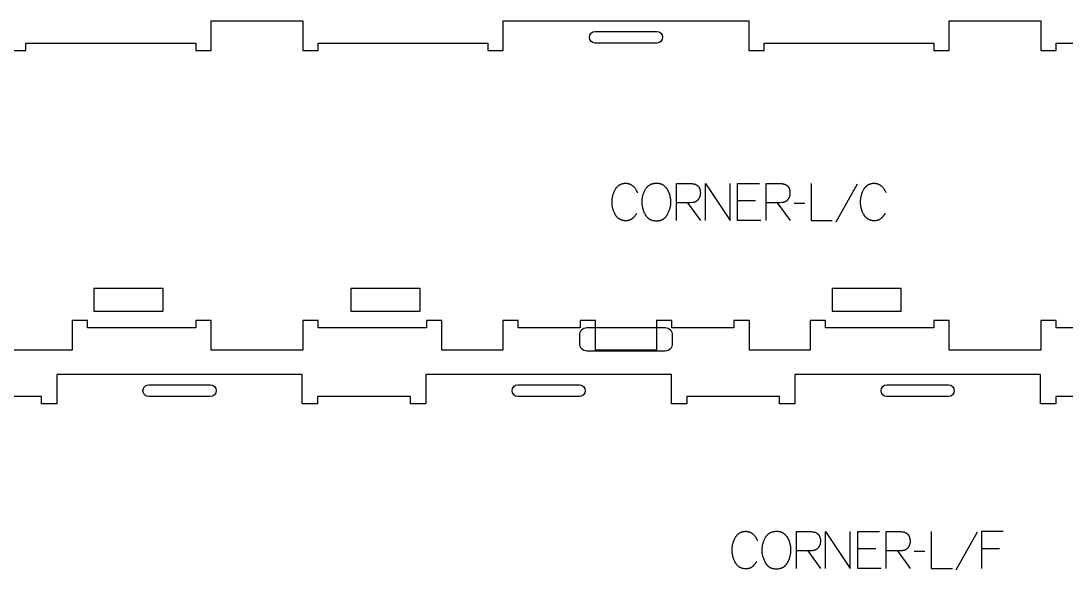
# Model space of a CAD drawing. Extents: x 0 to 4485, y 0 to 8771.
# Drawn here: x 850 to 1699, y 4280 to 4727 of the extents above; entities that cross this region are included whole.
import ezdxf

# ---------------------------------------------------------------- set-up
doc = ezdxf.new("R2010")
doc.units = 0
for name, color, linetype in [('1_ANYTOOL_1MMDEEP_LABELS_S', 2, 'CONTINUOUS'), ('3_ANYTOOL_CUTTHROUGH_INSID', 4, 'CONTINUOUS'), ('4_ANYTOOL_CUTTHROUGH_OUTSI', 5, 'CONTINUOUS'), ('5_ANYTOOL_HALF_MILL_9MM_IN', 3, 'CONTINUOUS')]:
    doc.layers.add(name, color=color, linetype=linetype)

msp = doc.modelspace()

# ---------------------------------------------------------------- linework, layer by layer
at = {"layer": '1_ANYTOOL_1MMDEEP_LABELS_S', "color": 2}
for points in [[(1350.87, 4586.92), (1350.71, 4587.32), (1350.54, 4587.72), (1350.36, 4588.1), (1350.17, 4588.48), (1349.97, 4588.84), (1349.76, 4589.2), (1349.54, 4589.55), (1349.31, 4589.89), (1349.07, 4590.22), (1348.83, 4590.55), (1348.57, 4590.86), (1348.3, 4591.17), (1348.02, 4591.46), (1347.73, 4591.75), (1347.43, 4592.03), (1347.12, 4592.3), (1346.96, 4592.43), (1346.8, 4592.55), (1346.64, 4592.68), (1346.48, 4592.79), (1346.31, 4592.91), (1346.14, 4593.02), (1345.97, 4593.12), (1345.8, 4593.23), (1345.63, 4593.32), (1345.45, 4593.42), (1345.27, 4593.51), (1345.09, 4593.59), (1344.91, 4593.67), (1344.72, 4593.75), (1344.53, 4593.82), (1344.34, 4593.89), (1344.15, 4593.95), (1343.96, 4594.01), (1343.76, 4594.07), (1343.56, 4594.12), (1343.36, 4594.17), (1343.16, 4594.21), (1342.95, 4594.25), (1342.75, 4594.29), (1342.54, 4594.32), (1342.33, 4594.34), (1342.11, 4594.37), (1341.9, 4594.39), (1341.68, 4594.4), (1341.46, 4594.41), (1341.24, 4594.42), (1341.02, 4594.42), (1340.67, 4594.41), (1340.34, 4594.4), (1340, 4594.38), (1339.68, 4594.35), (1339.35, 4594.3), (1339.04, 4594.25), (1338.73, 4594.19), (1338.42, 4594.13), (1338.12, 4594.05), (1337.83, 4593.96), (1337.54, 4593.86), (1337.25, 4593.76), (1336.97, 4593.64), (1336.84, 4593.58), (1336.7, 4593.52), (1336.56, 4593.46), (1336.43, 4593.39), (1336.3, 4593.32), (1336.17, 4593.25), (1336.04, 4593.17), (1335.91, 4593.09), (1335.78, 4593.02), (1335.66, 4592.93), (1335.53, 4592.85), (1335.41, 4592.76), (1335.29, 4592.68), (1335.17, 4592.59), (1334.93, 4592.4), (1334.7, 4592.2), (1334.47, 4591.99), (1334.25, 4591.78), (1334.04, 4591.55), (1333.83, 4591.32), (1333.62, 4591.08), (1333.42, 4590.83), (1333.23, 4590.56), (1333.04, 4590.29), (1332.86, 4590.01), (1332.68, 4589.73), (1332.34, 4589.14), (1332.02, 4588.54), (1331.73, 4587.93), (1331.45, 4587.32), (1331.2, 4586.7), (1330.97, 4586.08), (1330.76, 4585.44), (1330.57, 4584.8), (1330.41, 4584.16), (1330.27, 4583.5), (1330.15, 4582.84), (1330.05, 4582.17), (1329.97, 4581.49), (1329.92, 4580.81), (1329.88, 4580.12), (1329.87, 4579.42), (1329.88, 4578.72), (1329.92, 4578.03), (1329.97, 4577.35), (1330.05, 4576.67), (1330.15, 4576), (1330.27, 4575.34), (1330.42, 4574.68), (1330.5, 4574.36), (1330.59, 4574.04), (1330.68, 4573.71), (1330.77, 4573.39), (1330.88, 4573.08), (1330.99, 4572.76), (1331.1, 4572.45), (1331.22, 4572.13), (1331.48, 4571.52), (1331.75, 4570.9), (1332.05, 4570.3), (1332.38, 4569.7), (1332.72, 4569.11), (1332.9, 4568.82), (1333.09, 4568.54), (1333.28, 4568.27), (1333.48, 4568.01), (1333.68, 4567.76), (1333.89, 4567.52), (1334.11, 4567.28), (1334.33, 4567.06), (1334.56, 4566.84), (1334.79, 4566.64), (1335.03, 4566.44), (1335.15, 4566.34), (1335.27, 4566.25), (1335.4, 4566.16), (1335.52, 4566.07), (1335.65, 4565.99), (1335.78, 4565.9), (1335.91, 4565.82), (1336.04, 4565.74), (1336.17, 4565.67), (1336.31, 4565.59), (1336.44, 4565.52), (1336.58, 4565.45), (1336.86, 4565.32), (1337.14, 4565.19), (1337.43, 4565.08), (1337.73, 4564.97), (1338.03, 4564.88), (1338.34, 4564.79), (1338.65, 4564.71), (1338.97, 4564.64), (1339.29, 4564.58), (1339.62, 4564.53), (1339.96, 4564.49), (1340.3, 4564.46), (1340.65, 4564.44), (1341, 4564.42), (1341.36, 4564.42), (1341.74, 4564.43), (1342.12, 4564.44), (1342.3, 4564.46), (1342.48, 4564.48), (1342.66, 4564.5), (1342.84, 4564.52), (1343.02, 4564.55), (1343.19, 4564.58), (1343.37, 4564.61), (1343.54, 4564.65), (1343.71, 4564.69), (1343.88, 4564.73), (1344.04, 4564.78), (1344.21, 4564.83), (1344.37, 4564.88), (1344.53, 4564.93), (1344.69, 4564.99), (1344.85, 4565.06), (1345, 4565.12), (1345.16, 4565.19), (1345.31, 4565.26), (1345.46, 4565.34), (1345.6, 4565.41), (1345.75, 4565.49), (1345.89, 4565.58), (1346.04, 4565.67), (1346.18, 4565.76), (1346.32, 4565.85), (1346.45, 4565.95), (1346.59, 4566.05), (1346.85, 4566.25), (1347.11, 4566.47), (1347.37, 4566.69), (1347.62, 4566.92), (1347.86, 4567.16), (1348.1, 4567.4), (1348.33, 4567.65), (1348.56, 4567.91), (1348.78, 4568.18), (1349, 4568.45), (1349.21, 4568.73), (1349.42, 4569.02), (1349.62, 4569.32), (1349.81, 4569.62), (1350, 4569.93), (1350.19, 4570.25)], [(1382.54, 4564.42), (1382.54, 4594.42), (1393.9, 4594.42), (1394.39, 4594.41), (1394.87, 4594.39), (1395.1, 4594.37), (1395.33, 4594.35), (1395.55, 4594.33), (1395.77, 4594.3), (1395.99, 4594.26), (1396.2, 4594.23), (1396.41, 4594.19), (1396.61, 4594.14), (1396.81, 4594.1), (1397.01, 4594.04), (1397.2, 4593.99), (1397.39, 4593.93), (1397.57, 4593.87), (1397.75, 4593.8), (1397.93, 4593.73), (1398.1, 4593.65), (1398.27, 4593.57), (1398.44, 4593.49), (1398.6, 4593.41), (1398.76, 4593.32), (1398.91, 4593.22), (1399.06, 4593.12), (1399.21, 4593.02), (1399.35, 4592.92), (1399.49, 4592.81), (1399.62, 4592.7), (1399.75, 4592.58), (1399.88, 4592.46), (1400, 4592.33), (1400.12, 4592.21), (1400.24, 4592.07), (1400.35, 4591.94), (1400.45, 4591.8), (1400.56, 4591.65), (1400.66, 4591.51), (1400.75, 4591.36), (1400.84, 4591.2), (1400.93, 4591.04), (1401.01, 4590.88), (1401.09, 4590.71), (1401.17, 4590.54), (1401.24, 4590.37), (1401.31, 4590.19), (1401.37, 4590.01), (1401.43, 4589.82), (1401.49, 4589.63), (1401.54, 4589.44), (1401.59, 4589.24), (1401.64, 4589.04), (1401.68, 4588.84), (1401.71, 4588.63), (1401.75, 4588.41), (1401.78, 4588.2), (1401.8, 4587.98), (1401.82, 4587.75), (1401.84, 4587.53), (1401.86, 4587.06), (1401.87, 4586.58), (1401.87, 4586.4), (1401.87, 4586.22), (1401.86, 4586.05), (1401.84, 4585.88), (1401.83, 4585.7), (1401.81, 4585.53), (1401.79, 4585.36), (1401.76, 4585.19), (1401.73, 4585.02), (1401.7, 4584.85), (1401.66, 4584.69), (1401.62, 4584.52), (1401.58, 4584.36), (1401.53, 4584.19), (1401.48, 4584.03), (1401.43, 4583.87), (1401.37, 4583.7), (1401.31, 4583.54), (1401.25, 4583.38), (1401.18, 4583.22), (1401.11, 4583.07), (1401.03, 4582.91), (1400.95, 4582.75), (1400.87, 4582.6), (1400.79, 4582.44), (1400.7, 4582.29), (1400.61, 4582.14), (1400.51, 4581.99), (1400.41, 4581.84), (1400.31, 4581.69), (1400.2, 4581.54), (1400.09, 4581.39), (1399.98, 4581.25), (1399.87, 4581.1), (1399.75, 4580.97), (1399.63, 4580.84), (1399.51, 4580.71), (1399.38, 4580.59), (1399.26, 4580.47), (1399.13, 4580.35), (1399, 4580.24), (1398.86, 4580.14), (1398.73, 4580.04), (1398.59, 4579.94), (1398.45, 4579.85), (1398.3, 4579.76), (1398.16, 4579.68), (1398.01, 4579.6), (1397.86, 4579.53), (1397.71, 4579.46), (1397.55, 4579.39), (1397.39, 4579.33), (1397.23, 4579.27), (1397.07, 4579.22), (1396.91, 4579.18), (1396.74, 4579.13), (1396.57, 4579.09), (1396.4, 4579.06), (1396.22, 4579.03), (1396.05, 4579), (1395.87, 4578.98), (1395.69, 4578.97), (1395.5, 4578.96), (1393.58, 4578.88), (1391.54, 4578.86), (1382.59, 4578.86)], [(1406.07, 4564.42), (1406.07, 4594.42), (1426.13, 4564.42), (1426.13, 4594.42)], [(1451.12, 4564.42), (1432.17, 4564.42), (1432.17, 4594.42), (1450, 4594.42)], [(1455.4, 4564.42), (1455.4, 4594.42), (1466.76, 4594.42), (1467.25, 4594.41), (1467.72, 4594.39), (1467.96, 4594.37), (1468.18, 4594.35), (1468.41, 4594.33), (1468.63, 4594.3), (1468.84, 4594.26), (1469.05, 4594.23), (1469.26, 4594.19), (1469.47, 4594.14), (1469.67, 4594.1), (1469.86, 4594.04), (1470.06, 4593.99), (1470.25, 4593.93), (1470.43, 4593.87), (1470.61, 4593.8), (1470.79, 4593.73), (1470.96, 4593.65), (1471.13, 4593.57), (1471.3, 4593.49), (1471.46, 4593.41), (1471.62, 4593.32), (1471.77, 4593.22), (1471.92, 4593.12), (1472.07, 4593.02), (1472.21, 4592.92), (1472.35, 4592.81), (1472.48, 4592.7), (1472.61, 4592.58), (1472.74, 4592.46), (1472.86, 4592.33), (1472.98, 4592.21), (1473.09, 4592.07), (1473.2, 4591.94), (1473.31, 4591.8), (1473.41, 4591.65), (1473.51, 4591.51), (1473.61, 4591.36), (1473.7, 4591.2), (1473.79, 4591.04), (1473.87, 4590.88), (1473.95, 4590.71), (1474.03, 4590.54), (1474.1, 4590.37), (1474.17, 4590.19), (1474.23, 4590.01), (1474.29, 4589.82), (1474.35, 4589.63), (1474.4, 4589.44), (1474.45, 4589.24), (1474.49, 4589.04), (1474.54, 4588.84), (1474.57, 4588.63), (1474.61, 4588.41), (1474.63, 4588.2), (1474.66, 4587.98), (1474.68, 4587.75), (1474.7, 4587.53), (1474.72, 4587.06), (1474.73, 4586.58), (1474.73, 4586.4), (1474.72, 4586.22), (1474.71, 4586.05), (1474.7, 4585.88), (1474.69, 4585.7), (1474.67, 4585.53), (1474.64, 4585.36), (1474.62, 4585.19), (1474.59, 4585.02), (1474.56, 4584.85), (1474.52, 4584.69), (1474.48, 4584.52), (1474.44, 4584.36), (1474.39, 4584.19), (1474.34, 4584.03), (1474.29, 4583.87), (1474.23, 4583.7), (1474.17, 4583.54), (1474.1, 4583.38), (1474.04, 4583.22), (1473.96, 4583.07), (1473.89, 4582.91), (1473.81, 4582.75), (1473.73, 4582.6), (1473.64, 4582.44), (1473.56, 4582.29), (1473.46, 4582.14), (1473.37, 4581.99), (1473.27, 4581.84), (1473.17, 4581.69), (1473.06, 4581.54), (1472.95, 4581.39), (1472.84, 4581.25), (1472.72, 4581.1), (1472.61, 4580.97), (1472.49, 4580.84), (1472.37, 4580.71), (1472.24, 4580.59), (1472.11, 4580.47), (1471.99, 4580.35), (1471.85, 4580.24), (1471.72, 4580.14), (1471.58, 4580.04), (1471.45, 4579.94), (1471.3, 4579.85), (1471.16, 4579.76), (1471.02, 4579.68), (1470.87, 4579.6), (1470.72, 4579.53), (1470.56, 4579.46), (1470.41, 4579.39), (1470.25, 4579.33), (1470.09, 4579.27), (1469.93, 4579.22), (1469.76, 4579.18), (1469.6, 4579.13), (1469.43, 4579.09), (1469.25, 4579.06), (1469.08, 4579.03), (1468.9, 4579), (1468.72, 4578.98), (1468.54, 4578.97), (1468.36, 4578.96), (1466.44, 4578.88), (1464.4, 4578.86), (1455.44, 4578.86)], [(1492, 4594.42), (1492, 4564.42), (1509.1, 4564.42)], [(1529.24, 4593.95), (1512.06, 4563.18)], [(1552.86, 4586.92), (1552.7, 4587.32), (1552.53, 4587.72), (1552.35, 4588.1), (1552.16, 4588.48), (1551.96, 4588.84), (1551.75, 4589.2), (1551.53, 4589.55), (1551.3, 4589.89), (1551.06, 4590.22), (1550.81, 4590.55), (1550.55, 4590.86), (1550.28, 4591.17), (1550, 4591.46), (1549.72, 4591.75), (1549.42, 4592.03), (1549.11, 4592.3), (1548.95, 4592.43), (1548.79, 4592.55), (1548.63, 4592.68), (1548.46, 4592.79), (1548.3, 4592.91), (1548.13, 4593.02), (1547.96, 4593.12), (1547.79, 4593.23), (1547.61, 4593.32), (1547.43, 4593.42), (1547.26, 4593.51), (1547.07, 4593.59), (1546.89, 4593.67), (1546.71, 4593.75), (1546.52, 4593.82), (1546.33, 4593.89), (1546.14, 4593.95), (1545.94, 4594.01), (1545.75, 4594.07), (1545.55, 4594.12), (1545.35, 4594.17), (1545.14, 4594.21), (1544.94, 4594.25), (1544.73, 4594.29), (1544.52, 4594.32), (1544.31, 4594.34), (1544.1, 4594.37), (1543.88, 4594.39), (1543.67, 4594.4), (1543.45, 4594.41), (1543.23, 4594.42), (1543, 4594.42), (1542.66, 4594.41), (1542.32, 4594.4), (1541.99, 4594.38), (1541.66, 4594.35), (1541.34, 4594.3), (1541.02, 4594.25), (1540.71, 4594.19), (1540.41, 4594.13), (1540.11, 4594.05), (1539.81, 4593.96), (1539.52, 4593.86), (1539.24, 4593.76), (1538.96, 4593.64), (1538.82, 4593.58), (1538.68, 4593.52), (1538.55, 4593.46), (1538.42, 4593.39), (1538.28, 4593.32), (1538.15, 4593.25), (1538.02, 4593.17), (1537.9, 4593.09), (1537.77, 4593.02), (1537.64, 4592.93), (1537.52, 4592.85), (1537.4, 4592.76), (1537.27, 4592.68), (1537.15, 4592.59), (1536.92, 4592.4), (1536.69, 4592.2), (1536.46, 4591.99), (1536.24, 4591.78), (1536.02, 4591.55), (1535.81, 4591.32), (1535.61, 4591.08), (1535.41, 4590.83), (1535.22, 4590.56), (1535.03, 4590.29), (1534.84, 4590.01), (1534.67, 4589.73), (1534.33, 4589.14), (1534.01, 4588.54), (1533.71, 4587.93), (1533.44, 4587.32), (1533.19, 4586.7), (1532.95, 4586.08), (1532.75, 4585.44), (1532.56, 4584.8), (1532.4, 4584.16), (1532.25, 4583.5), (1532.13, 4582.84), (1532.03, 4582.17), (1531.96, 4581.49), (1531.9, 4580.81), (1531.87, 4580.12), (1531.86, 4579.42), (1531.87, 4578.72), (1531.9, 4578.03), (1531.96, 4577.35), (1532.04, 4576.67), (1532.14, 4576), (1532.26, 4575.34), (1532.4, 4574.68), (1532.48, 4574.36), (1532.57, 4574.04), (1532.66, 4573.71), (1532.76, 4573.39), (1532.86, 4573.08), (1532.97, 4572.76), (1533.09, 4572.45), (1533.21, 4572.13), (1533.46, 4571.52), (1533.74, 4570.9), (1534.04, 4570.3), (1534.36, 4569.7), (1534.71, 4569.11), (1534.89, 4568.82), (1535.08, 4568.54), (1535.27, 4568.27), (1535.47, 4568.01), (1535.67, 4567.76), (1535.88, 4567.52), (1536.1, 4567.28), (1536.32, 4567.06), (1536.54, 4566.84), (1536.78, 4566.64), (1537.01, 4566.44), (1537.14, 4566.34), (1537.26, 4566.25), (1537.38, 4566.16), (1537.51, 4566.07), (1537.64, 4565.99), (1537.76, 4565.9), (1537.89, 4565.82), (1538.03, 4565.74), (1538.16, 4565.67), (1538.29, 4565.59), (1538.43, 4565.52), (1538.56, 4565.45), (1538.84, 4565.32), (1539.13, 4565.19), (1539.42, 4565.08), (1539.71, 4564.97), (1540.01, 4564.88), (1540.32, 4564.79), (1540.63, 4564.71), (1540.95, 4564.64), (1541.28, 4564.58), (1541.61, 4564.53), (1541.94, 4564.49), (1542.29, 4564.46), (1542.63, 4564.44), (1542.99, 4564.42), (1543.34, 4564.42), (1543.73, 4564.43), (1544.1, 4564.44), (1544.29, 4564.46), (1544.47, 4564.48), (1544.65, 4564.5), (1544.83, 4564.52), (1545.01, 4564.55), (1545.18, 4564.58), (1545.35, 4564.61), (1545.53, 4564.65), (1545.7, 4564.69), (1545.86, 4564.73), (1546.03, 4564.78), (1546.19, 4564.83), (1546.36, 4564.88), (1546.52, 4564.93), (1546.68, 4564.99), (1546.83, 4565.06), (1546.99, 4565.12), (1547.14, 4565.19), (1547.29, 4565.26), (1547.44, 4565.34), (1547.59, 4565.41), (1547.74, 4565.49), (1547.88, 4565.58), (1548.02, 4565.67), (1548.16, 4565.76), (1548.3, 4565.85), (1548.44, 4565.95), (1548.57, 4566.05), (1548.84, 4566.25), (1549.1, 4566.47), (1549.35, 4566.69), (1549.6, 4566.92), (1549.84, 4567.16), (1550.08, 4567.4), (1550.32, 4567.65), (1550.54, 4567.91), (1550.77, 4568.18), (1550.98, 4568.45), (1551.19, 4568.73), (1551.4, 4569.02), (1551.6, 4569.32), (1551.8, 4569.62), (1551.99, 4569.93), (1552.17, 4570.25)], [(1446.83, 4580.49), (1432.17, 4580.49)], [(1391.54, 4578.86), (1402, 4564.38)], [(1464.4, 4578.86), (1474.86, 4564.38)], [(1486.86, 4578.3), (1478.07, 4578.22)], [(1448.48, 4304.06), (1448.32, 4304.47), (1448.15, 4304.86), (1447.97, 4305.25), (1447.78, 4305.62), (1447.58, 4305.99), (1447.37, 4306.35), (1447.15, 4306.7), (1446.92, 4307.04), (1446.68, 4307.37), (1446.43, 4307.69), (1446.17, 4308.01), (1445.9, 4308.31), (1445.62, 4308.61), (1445.33, 4308.89), (1445.04, 4309.17), (1444.73, 4309.44), (1444.57, 4309.57), (1444.41, 4309.7), (1444.25, 4309.82), (1444.08, 4309.94), (1443.92, 4310.05), (1443.75, 4310.16), (1443.58, 4310.27), (1443.41, 4310.37), (1443.23, 4310.47), (1443.05, 4310.56), (1442.87, 4310.65), (1442.69, 4310.74), (1442.51, 4310.82), (1442.32, 4310.89), (1442.14, 4310.97), (1441.95, 4311.03), (1441.76, 4311.1), (1441.56, 4311.16), (1441.36, 4311.21), (1441.17, 4311.27), (1440.97, 4311.31), (1440.76, 4311.36), (1440.56, 4311.4), (1440.35, 4311.43), (1440.14, 4311.46), (1439.93, 4311.49), (1439.72, 4311.51), (1439.5, 4311.53), (1439.29, 4311.55), (1439.07, 4311.56), (1438.84, 4311.56), (1438.62, 4311.56), (1438.28, 4311.56), (1437.94, 4311.55), (1437.61, 4311.52), (1437.28, 4311.49), (1436.96, 4311.45), (1436.64, 4311.4), (1436.33, 4311.34), (1436.03, 4311.27), (1435.73, 4311.19), (1435.43, 4311.11), (1435.14, 4311.01), (1434.86, 4310.9), (1434.58, 4310.79), (1434.44, 4310.73), (1434.3, 4310.67), (1434.17, 4310.6), (1434.04, 4310.53), (1433.9, 4310.46), (1433.77, 4310.39), (1433.64, 4310.32), (1433.51, 4310.24), (1433.39, 4310.16), (1433.26, 4310.08), (1433.14, 4310), (1433.01, 4309.91), (1432.89, 4309.82), (1432.77, 4309.73), (1432.54, 4309.54), (1432.3, 4309.35), (1432.08, 4309.14), (1431.86, 4308.92), (1431.64, 4308.7), (1431.43, 4308.47), (1431.23, 4308.22), (1431.03, 4307.97), (1430.83, 4307.71), (1430.65, 4307.44), (1430.46, 4307.16), (1430.28, 4306.87), (1429.94, 4306.28), (1429.63, 4305.68), (1429.33, 4305.08), (1429.06, 4304.47), (1428.8, 4303.85), (1428.57, 4303.22), (1428.37, 4302.59), (1428.18, 4301.95), (1428.01, 4301.3), (1427.87, 4300.65), (1427.75, 4299.98), (1427.65, 4299.31), (1427.58, 4298.64), (1427.52, 4297.95), (1427.49, 4297.26), (1427.48, 4296.56), (1427.49, 4295.87), (1427.52, 4295.18), (1427.58, 4294.49), (1427.66, 4293.81), (1427.76, 4293.15), (1427.88, 4292.48), (1428.02, 4291.83), (1428.1, 4291.5), (1428.19, 4291.18), (1428.28, 4290.86), (1428.38, 4290.54), (1428.48, 4290.22), (1428.59, 4289.91), (1428.7, 4289.59), (1428.82, 4289.28), (1429.08, 4288.66), (1429.36, 4288.05), (1429.66, 4287.44), (1429.98, 4286.85), (1430.33, 4286.26), (1430.51, 4285.97), (1430.69, 4285.69), (1430.89, 4285.42), (1431.09, 4285.16), (1431.29, 4284.91), (1431.5, 4284.66), (1431.71, 4284.43), (1431.94, 4284.2), (1432.16, 4283.99), (1432.4, 4283.78), (1432.63, 4283.59), (1432.75, 4283.49), (1432.88, 4283.4), (1433, 4283.31), (1433.13, 4283.22), (1433.25, 4283.13), (1433.38, 4283.05), (1433.51, 4282.97), (1433.64, 4282.89), (1433.78, 4282.81), (1433.91, 4282.74), (1434.05, 4282.67), (1434.18, 4282.6), (1434.46, 4282.46), (1434.75, 4282.34), (1435.04, 4282.22), (1435.33, 4282.12), (1435.63, 4282.02), (1435.94, 4281.94), (1436.25, 4281.86), (1436.57, 4281.79), (1436.9, 4281.73), (1437.23, 4281.68), (1437.56, 4281.64), (1437.9, 4281.61), (1438.25, 4281.58), (1438.6, 4281.57), (1438.96, 4281.56), (1439.35, 4281.57), (1439.72, 4281.59), (1439.9, 4281.6), (1440.09, 4281.62), (1440.27, 4281.64), (1440.45, 4281.67), (1440.62, 4281.69), (1440.8, 4281.72), (1440.97, 4281.76), (1441.14, 4281.79), (1441.31, 4281.83), (1441.48, 4281.88), (1441.65, 4281.92), (1441.81, 4281.97), (1441.98, 4282.02), (1442.14, 4282.08), (1442.29, 4282.14), (1442.45, 4282.2), (1442.61, 4282.27), (1442.76, 4282.33), (1442.91, 4282.41), (1443.06, 4282.48), (1443.21, 4282.56), (1443.35, 4282.64), (1443.5, 4282.72), (1443.64, 4282.81), (1443.78, 4282.9), (1443.92, 4283), (1444.06, 4283.09), (1444.19, 4283.19), (1444.46, 4283.4), (1444.72, 4283.61), (1444.97, 4283.84), (1445.22, 4284.07), (1445.46, 4284.3), (1445.7, 4284.55), (1445.94, 4284.8), (1446.16, 4285.06), (1446.39, 4285.32), (1446.6, 4285.6), (1446.81, 4285.88), (1447.02, 4286.17), (1447.22, 4286.46), (1447.42, 4286.76), (1447.61, 4287.08), (1447.79, 4287.39)], [(1480.15, 4281.56), (1480.15, 4311.56), (1491.51, 4311.56), (1492, 4311.56), (1492.47, 4311.53), (1492.7, 4311.52), (1492.93, 4311.5), (1493.15, 4311.47), (1493.37, 4311.44), (1493.59, 4311.41), (1493.8, 4311.37), (1494.01, 4311.33), (1494.21, 4311.29), (1494.42, 4311.24), (1494.61, 4311.19), (1494.8, 4311.13), (1494.99, 4311.07), (1495.18, 4311.01), (1495.36, 4310.94), (1495.54, 4310.87), (1495.71, 4310.8), (1495.88, 4310.72), (1496.04, 4310.64), (1496.21, 4310.55), (1496.36, 4310.46), (1496.52, 4310.37), (1496.67, 4310.27), (1496.81, 4310.17), (1496.96, 4310.06), (1497.09, 4309.95), (1497.23, 4309.84), (1497.36, 4309.72), (1497.48, 4309.6), (1497.61, 4309.48), (1497.73, 4309.35), (1497.84, 4309.22), (1497.95, 4309.08), (1498.06, 4308.94), (1498.16, 4308.8), (1498.26, 4308.65), (1498.36, 4308.5), (1498.45, 4308.35), (1498.54, 4308.19), (1498.62, 4308.02), (1498.7, 4307.86), (1498.77, 4307.69), (1498.85, 4307.51), (1498.91, 4307.33), (1498.98, 4307.15), (1499.04, 4306.97), (1499.1, 4306.78), (1499.15, 4306.58), (1499.2, 4306.39), (1499.24, 4306.19), (1499.28, 4305.98), (1499.32, 4305.77), (1499.35, 4305.56), (1499.38, 4305.34), (1499.41, 4305.12), (1499.43, 4304.9), (1499.45, 4304.67), (1499.47, 4304.2), (1499.48, 4303.72), (1499.48, 4303.55), (1499.47, 4303.37), (1499.46, 4303.2), (1499.45, 4303.02), (1499.43, 4302.85), (1499.41, 4302.68), (1499.39, 4302.51), (1499.37, 4302.34), (1499.34, 4302.17), (1499.3, 4302), (1499.27, 4301.83), (1499.23, 4301.67), (1499.18, 4301.5), (1499.14, 4301.34), (1499.09, 4301.17), (1499.03, 4301.01), (1498.98, 4300.85), (1498.91, 4300.69), (1498.85, 4300.53), (1498.78, 4300.37), (1498.71, 4300.21), (1498.64, 4300.06), (1498.56, 4299.9), (1498.48, 4299.74), (1498.39, 4299.59), (1498.3, 4299.44), (1498.21, 4299.28), (1498.12, 4299.13), (1498.02, 4298.98), (1497.91, 4298.83), (1497.81, 4298.68), (1497.7, 4298.54), (1497.59, 4298.39), (1497.47, 4298.25), (1497.35, 4298.11), (1497.23, 4297.98), (1497.11, 4297.85), (1496.99, 4297.73), (1496.86, 4297.61), (1496.73, 4297.5), (1496.6, 4297.39), (1496.47, 4297.28), (1496.33, 4297.18), (1496.19, 4297.09), (1496.05, 4297), (1495.91, 4296.91), (1495.76, 4296.83), (1495.61, 4296.75), (1495.46, 4296.67), (1495.31, 4296.6), (1495.16, 4296.54), (1495, 4296.48), (1494.84, 4296.42), (1494.68, 4296.37), (1494.51, 4296.32), (1494.34, 4296.28), (1494.17, 4296.24), (1494, 4296.21), (1493.83, 4296.18), (1493.65, 4296.15), (1493.47, 4296.13), (1493.29, 4296.11), (1493.11, 4296.1), (1491.18, 4296.03), (1489.15, 4296.01), (1480.19, 4296.01)], [(1503.68, 4281.56), (1503.68, 4311.56), (1523.73, 4281.56), (1523.73, 4311.56)], [(1548.72, 4281.56), (1529.78, 4281.56), (1529.78, 4311.56), (1547.61, 4311.56)], [(1553.01, 4281.56), (1553.01, 4311.56), (1564.36, 4311.56), (1564.85, 4311.56), (1565.33, 4311.53), (1565.56, 4311.52), (1565.79, 4311.5), (1566.01, 4311.47), (1566.23, 4311.44), (1566.45, 4311.41), (1566.66, 4311.37), (1566.87, 4311.33), (1567.07, 4311.29), (1567.27, 4311.24), (1567.47, 4311.19), (1567.66, 4311.13), (1567.85, 4311.07), (1568.04, 4311.01), (1568.22, 4310.94), (1568.39, 4310.87), (1568.57, 4310.8), (1568.74, 4310.72), (1568.9, 4310.64), (1569.06, 4310.55), (1569.22, 4310.46), (1569.37, 4310.37), (1569.52, 4310.27), (1569.67, 4310.17), (1569.81, 4310.06), (1569.95, 4309.95), (1570.08, 4309.84), (1570.22, 4309.72), (1570.34, 4309.6), (1570.46, 4309.48), (1570.58, 4309.35), (1570.7, 4309.22), (1570.81, 4309.08), (1570.92, 4308.94), (1571.02, 4308.8), (1571.12, 4308.65), (1571.21, 4308.5), (1571.3, 4308.35), (1571.39, 4308.19), (1571.48, 4308.02), (1571.56, 4307.86), (1571.63, 4307.69), (1571.7, 4307.51), (1571.77, 4307.33), (1571.84, 4307.15), (1571.9, 4306.97), (1571.95, 4306.78), (1572.01, 4306.58), (1572.05, 4306.39), (1572.1, 4306.19), (1572.14, 4305.98), (1572.18, 4305.77), (1572.21, 4305.56), (1572.24, 4305.34), (1572.26, 4305.12), (1572.29, 4304.9), (1572.3, 4304.67), (1572.33, 4304.2), (1572.33, 4303.72), (1572.33, 4303.55), (1572.33, 4303.37), (1572.32, 4303.2), (1572.31, 4303.02), (1572.29, 4302.85), (1572.27, 4302.68), (1572.25, 4302.51), (1572.22, 4302.34), (1572.19, 4302.17), (1572.16, 4302), (1572.12, 4301.83), (1572.08, 4301.67), (1572.04, 4301.5), (1571.99, 4301.34), (1571.94, 4301.17), (1571.89, 4301.01), (1571.83, 4300.85), (1571.77, 4300.69), (1571.71, 4300.53), (1571.64, 4300.37), (1571.57, 4300.21), (1571.49, 4300.06), (1571.42, 4299.9), (1571.33, 4299.74), (1571.25, 4299.59), (1571.16, 4299.44), (1571.07, 4299.28), (1570.97, 4299.13), (1570.87, 4298.98), (1570.77, 4298.83), (1570.67, 4298.68), (1570.56, 4298.54), (1570.44, 4298.39), (1570.33, 4298.25), (1570.21, 4298.11), (1570.09, 4297.98), (1569.97, 4297.85), (1569.85, 4297.73), (1569.72, 4297.61), (1569.59, 4297.5), (1569.46, 4297.39), (1569.32, 4297.28), (1569.19, 4297.18), (1569.05, 4297.09), (1568.91, 4297), (1568.77, 4296.91), (1568.62, 4296.83), (1568.47, 4296.75), (1568.32, 4296.67), (1568.17, 4296.6), (1568.01, 4296.54), (1567.86, 4296.48), (1567.7, 4296.42), (1567.53, 4296.37), (1567.37, 4296.32), (1567.2, 4296.28), (1567.03, 4296.24), (1566.86, 4296.21), (1566.68, 4296.18), (1566.51, 4296.15), (1566.33, 4296.13), (1566.15, 4296.11), (1565.96, 4296.1), (1564.04, 4296.03), (1562.01, 4296.01), (1553.05, 4296.01)], [(1589.61, 4311.56), (1589.61, 4281.56), (1606.71, 4281.56)], [(1626.85, 4311.09), (1609.66, 4280.32)], [(1648.11, 4311.56), (1630.45, 4311.56), (1630.45, 4281.56)], [(1489.15, 4296.01), (1499.61, 4281.52)], [(1544.43, 4297.64), (1529.78, 4297.64)], [(1562.01, 4296.01), (1572.46, 4281.52)], [(1584.46, 4295.45), (1575.68, 4295.36)], [(1644.93, 4297.59), (1630.45, 4297.59)]]:
    msp.add_lwpolyline(points, dxfattribs=at)
for points in [[(1366.52, 4594.76), (1366.89, 4594.76), (1367.25, 4594.74), (1367.61, 4594.71), (1367.96, 4594.67), (1368.13, 4594.64), (1368.3, 4594.62), (1368.47, 4594.59), (1368.64, 4594.55), (1368.8, 4594.52), (1368.97, 4594.48), (1369.13, 4594.44), (1369.29, 4594.39), (1369.45, 4594.34), (1369.61, 4594.29), (1369.76, 4594.24), (1369.91, 4594.18), (1370.07, 4594.13), (1370.22, 4594.06), (1370.36, 4594), (1370.51, 4593.93), (1370.65, 4593.86), (1370.8, 4593.79), (1370.94, 4593.71), (1371.08, 4593.63), (1371.21, 4593.55), (1371.35, 4593.46), (1371.48, 4593.37), (1371.62, 4593.28), (1371.88, 4593.1), (1372.13, 4592.9), (1372.38, 4592.7), (1372.62, 4592.49), (1372.85, 4592.28), (1373.09, 4592.06), (1373.31, 4591.84), (1373.53, 4591.61), (1373.74, 4591.37), (1373.95, 4591.13), (1374.15, 4590.88), (1374.34, 4590.62), (1374.53, 4590.36), (1374.72, 4590.09), (1374.89, 4589.81), (1375.07, 4589.53), (1375.23, 4589.25), (1375.39, 4588.96), (1375.55, 4588.66), (1375.69, 4588.37), (1375.84, 4588.07), (1375.98, 4587.76), (1376.11, 4587.46), (1376.23, 4587.14), (1376.35, 4586.83), (1376.47, 4586.51), (1376.58, 4586.19), (1376.68, 4585.86), (1376.78, 4585.53), (1376.87, 4585.2), (1376.96, 4584.86), (1377.04, 4584.52), (1377.18, 4583.84), (1377.31, 4583.16), (1377.42, 4582.49), (1377.5, 4581.83), (1377.57, 4581.17), (1377.62, 4580.53), (1377.65, 4579.88), (1377.66, 4579.25), (1377.65, 4578.61), (1377.62, 4577.97), (1377.56, 4577.34), (1377.49, 4576.7), (1377.39, 4576.06), (1377.27, 4575.42), (1377.13, 4574.79), (1376.97, 4574.15), (1376.78, 4573.51), (1376.58, 4572.87), (1376.35, 4572.24), (1376.1, 4571.6), (1375.83, 4570.96), (1375.54, 4570.32), (1375.23, 4569.69), (1374.89, 4569.05), (1374.72, 4568.73), (1374.54, 4568.43), (1374.35, 4568.14), (1374.15, 4567.85), (1373.95, 4567.58), (1373.75, 4567.31), (1373.53, 4567.06), (1373.31, 4566.82), (1373.2, 4566.7), (1373.09, 4566.58), (1372.97, 4566.47), (1372.85, 4566.36), (1372.74, 4566.25), (1372.62, 4566.14), (1372.49, 4566.04), (1372.37, 4565.94), (1372.25, 4565.84), (1372.12, 4565.75), (1371.99, 4565.65), (1371.86, 4565.56), (1371.73, 4565.47), (1371.6, 4565.39), (1371.47, 4565.3), (1371.33, 4565.22), (1371.19, 4565.14), (1371.06, 4565.07), (1370.92, 4564.99), (1370.77, 4564.92), (1370.63, 4564.86), (1370.49, 4564.79), (1370.34, 4564.73), (1370.19, 4564.66), (1370.04, 4564.61), (1369.89, 4564.55), (1369.74, 4564.5), (1369.58, 4564.45), (1369.27, 4564.35), (1368.95, 4564.27), (1368.63, 4564.19), (1368.29, 4564.13), (1367.96, 4564.07), (1367.61, 4564.03), (1367.26, 4563.99), (1366.9, 4563.97), (1366.54, 4563.95), (1366.17, 4563.95), (1365.79, 4563.95), (1365.41, 4563.97), (1365.05, 4563.99), (1364.68, 4564.03), (1364.33, 4564.07), (1363.98, 4564.13), (1363.64, 4564.2), (1363.3, 4564.27), (1362.97, 4564.36), (1362.65, 4564.45), (1362.49, 4564.51), (1362.33, 4564.56), (1362.18, 4564.62), (1362.02, 4564.68), (1361.87, 4564.74), (1361.72, 4564.8), (1361.57, 4564.87), (1361.42, 4564.94), (1361.28, 4565.01), (1361.14, 4565.09), (1360.99, 4565.16), (1360.85, 4565.24), (1360.71, 4565.33), (1360.58, 4565.41), (1360.44, 4565.5), (1360.31, 4565.59), (1360.18, 4565.68), (1360.05, 4565.78), (1359.92, 4565.87), (1359.79, 4565.97), (1359.66, 4566.08), (1359.54, 4566.18), (1359.42, 4566.29), (1359.3, 4566.4), (1359.18, 4566.51), (1359.06, 4566.63), (1358.95, 4566.74), (1358.83, 4566.86), (1358.72, 4566.99), (1358.61, 4567.11), (1358.39, 4567.37), (1358.18, 4567.64), (1357.98, 4567.92), (1357.79, 4568.21), (1357.6, 4568.51), (1357.41, 4568.81), (1357.24, 4569.13), (1356.9, 4569.78), (1356.59, 4570.43), (1356.3, 4571.08), (1356.03, 4571.73), (1355.78, 4572.38), (1355.55, 4573.03), (1355.35, 4573.68), (1355.16, 4574.33), (1355, 4574.98), (1354.86, 4575.63), (1354.74, 4576.28), (1354.65, 4576.94), (1354.57, 4577.59), (1354.52, 4578.24), (1354.48, 4578.89), (1354.47, 4579.55), (1354.48, 4580.24), (1354.52, 4580.93), (1354.57, 4581.61), (1354.65, 4582.29), (1354.76, 4582.96), (1354.88, 4583.62), (1355.03, 4584.28), (1355.2, 4584.93), (1355.39, 4585.58), (1355.6, 4586.22), (1355.84, 4586.85), (1356.1, 4587.48), (1356.38, 4588.11), (1356.69, 4588.72), (1357.02, 4589.33), (1357.37, 4589.94), (1357.55, 4590.24), (1357.74, 4590.52), (1357.94, 4590.8), (1358.14, 4591.07), (1358.35, 4591.33), (1358.57, 4591.58), (1358.79, 4591.82), (1359.02, 4592.05), (1359.14, 4592.16), (1359.26, 4592.27), (1359.38, 4592.38), (1359.5, 4592.48), (1359.63, 4592.59), (1359.75, 4592.69), (1359.88, 4592.78), (1360.01, 4592.88), (1360.14, 4592.97), (1360.27, 4593.06), (1360.41, 4593.15), (1360.54, 4593.24), (1360.68, 4593.32), (1360.82, 4593.4), (1360.96, 4593.48), (1361.1, 4593.56), (1361.24, 4593.63), (1361.39, 4593.7), (1361.68, 4593.84), (1361.99, 4593.97), (1362.3, 4594.08), (1362.61, 4594.19), (1362.93, 4594.29), (1363.26, 4594.38), (1363.6, 4594.46), (1363.94, 4594.53), (1364.29, 4594.59), (1364.64, 4594.64), (1365, 4594.69), (1365.37, 4594.72), (1365.75, 4594.74), (1366.13, 4594.76)], [(1464.12, 4311.91), (1464.49, 4311.9), (1464.86, 4311.88), (1465.21, 4311.86), (1465.56, 4311.81), (1465.74, 4311.79), (1465.91, 4311.76), (1466.08, 4311.73), (1466.24, 4311.7), (1466.41, 4311.66), (1466.57, 4311.62), (1466.73, 4311.58), (1466.9, 4311.54), (1467.05, 4311.49), (1467.21, 4311.44), (1467.37, 4311.39), (1467.52, 4311.33), (1467.67, 4311.27), (1467.82, 4311.21), (1467.97, 4311.14), (1468.11, 4311.08), (1468.26, 4311), (1468.4, 4310.93), (1468.54, 4310.85), (1468.68, 4310.78), (1468.82, 4310.69), (1468.95, 4310.61), (1469.09, 4310.52), (1469.22, 4310.43), (1469.48, 4310.24), (1469.73, 4310.05), (1469.98, 4309.85), (1470.22, 4309.64), (1470.46, 4309.43), (1470.69, 4309.21), (1470.91, 4308.98), (1471.13, 4308.75), (1471.35, 4308.51), (1471.55, 4308.27), (1471.75, 4308.02), (1471.95, 4307.76), (1472.14, 4307.5), (1472.32, 4307.23), (1472.5, 4306.96), (1472.67, 4306.68), (1472.84, 4306.39), (1473, 4306.1), (1473.15, 4305.81), (1473.3, 4305.51), (1473.44, 4305.21), (1473.58, 4304.91), (1473.71, 4304.6), (1473.84, 4304.29), (1473.96, 4303.97), (1474.07, 4303.66), (1474.18, 4303.33), (1474.29, 4303.01), (1474.38, 4302.68), (1474.47, 4302.34), (1474.56, 4302.01), (1474.64, 4301.66), (1474.79, 4300.98), (1474.91, 4300.31), (1475.02, 4299.64), (1475.11, 4298.98), (1475.18, 4298.32), (1475.22, 4297.67), (1475.25, 4297.03), (1475.26, 4296.39), (1475.25, 4295.76), (1475.22, 4295.12), (1475.17, 4294.48), (1475.09, 4293.84), (1474.99, 4293.21), (1474.87, 4292.57), (1474.73, 4291.93), (1474.57, 4291.29), (1474.39, 4290.66), (1474.18, 4290.02), (1473.96, 4289.38), (1473.71, 4288.74), (1473.44, 4288.11), (1473.15, 4287.47), (1472.83, 4286.83), (1472.5, 4286.19), (1472.32, 4285.88), (1472.14, 4285.58), (1471.95, 4285.28), (1471.76, 4285), (1471.56, 4284.72), (1471.35, 4284.46), (1471.14, 4284.21), (1470.92, 4283.96), (1470.8, 4283.84), (1470.69, 4283.73), (1470.58, 4283.61), (1470.46, 4283.5), (1470.34, 4283.4), (1470.22, 4283.29), (1470.1, 4283.19), (1469.98, 4283.09), (1469.85, 4282.99), (1469.73, 4282.89), (1469.6, 4282.8), (1469.47, 4282.71), (1469.34, 4282.62), (1469.21, 4282.53), (1469.07, 4282.45), (1468.94, 4282.37), (1468.8, 4282.29), (1468.66, 4282.21), (1468.52, 4282.14), (1468.38, 4282.07), (1468.24, 4282), (1468.09, 4281.93), (1467.94, 4281.87), (1467.8, 4281.81), (1467.65, 4281.75), (1467.5, 4281.7), (1467.34, 4281.64), (1467.19, 4281.59), (1466.88, 4281.5), (1466.56, 4281.41), (1466.23, 4281.34), (1465.9, 4281.27), (1465.56, 4281.22), (1465.22, 4281.17), (1464.87, 4281.14), (1464.51, 4281.11), (1464.15, 4281.1), (1463.78, 4281.09), (1463.39, 4281.1), (1463.02, 4281.11), (1462.65, 4281.14), (1462.29, 4281.17), (1461.93, 4281.22), (1461.58, 4281.28), (1461.24, 4281.34), (1460.9, 4281.42), (1460.58, 4281.5), (1460.25, 4281.6), (1460.09, 4281.65), (1459.94, 4281.71), (1459.78, 4281.76), (1459.63, 4281.82), (1459.48, 4281.88), (1459.33, 4281.95), (1459.18, 4282.02), (1459.03, 4282.09), (1458.88, 4282.16), (1458.74, 4282.23), (1458.6, 4282.31), (1458.46, 4282.39), (1458.32, 4282.47), (1458.18, 4282.56), (1458.05, 4282.64), (1457.91, 4282.73), (1457.78, 4282.83), (1457.65, 4282.92), (1457.52, 4283.02), (1457.39, 4283.12), (1457.27, 4283.22), (1457.14, 4283.33), (1457.02, 4283.43), (1456.9, 4283.54), (1456.78, 4283.66), (1456.67, 4283.77), (1456.55, 4283.89), (1456.44, 4284.01), (1456.32, 4284.13), (1456.21, 4284.26), (1456, 4284.52), (1455.79, 4284.78), (1455.59, 4285.06), (1455.39, 4285.35), (1455.2, 4285.65), (1455.02, 4285.96), (1454.84, 4286.28), (1454.51, 4286.93), (1454.19, 4287.58), (1453.9, 4288.22), (1453.63, 4288.87), (1453.38, 4289.52), (1453.16, 4290.17), (1452.95, 4290.82), (1452.77, 4291.48), (1452.61, 4292.13), (1452.47, 4292.78), (1452.35, 4293.43), (1452.25, 4294.08), (1452.17, 4294.73), (1452.12, 4295.39), (1452.09, 4296.04), (1452.08, 4296.69), (1452.09, 4297.39), (1452.12, 4298.07), (1452.18, 4298.76), (1452.26, 4299.43), (1452.36, 4300.1), (1452.48, 4300.77), (1452.63, 4301.42), (1452.8, 4302.08), (1452.99, 4302.72), (1453.21, 4303.36), (1453.44, 4304), (1453.7, 4304.63), (1453.99, 4305.25), (1454.29, 4305.87), (1454.62, 4306.48), (1454.97, 4307.09), (1455.15, 4307.38), (1455.34, 4307.67), (1455.54, 4307.95), (1455.75, 4308.22), (1455.96, 4308.47), (1456.17, 4308.72), (1456.4, 4308.96), (1456.63, 4309.2), (1456.74, 4309.31), (1456.86, 4309.42), (1456.98, 4309.52), (1457.11, 4309.63), (1457.23, 4309.73), (1457.36, 4309.83), (1457.48, 4309.93), (1457.61, 4310.02), (1457.74, 4310.12), (1457.88, 4310.21), (1458.01, 4310.3), (1458.15, 4310.38), (1458.28, 4310.47), (1458.42, 4310.55), (1458.56, 4310.63), (1458.7, 4310.7), (1458.85, 4310.78), (1458.99, 4310.85), (1459.29, 4310.98), (1459.59, 4311.11), (1459.9, 4311.23), (1460.22, 4311.34), (1460.54, 4311.44), (1460.87, 4311.53), (1461.2, 4311.61), (1461.54, 4311.68), (1461.89, 4311.74), (1462.25, 4311.79), (1462.61, 4311.83), (1462.98, 4311.86), (1463.35, 4311.89), (1463.73, 4311.9)]]:
    msp.add_lwpolyline(points, close=True, dxfattribs=at)
at = {"layer": '3_ANYTOOL_CUTTHROUGH_INSID', "color": 4}
for points in [[(1366.44, 4708.6), (1316.44, 4708.6, -1), (1316.44, 4718.1), (1366.44, 4718.1, -1)], [(1366.44, 4708.6), (1316.44, 4708.6, -1), (1316.44, 4718.1), (1366.44, 4718.1, -1)], [(1003.54, 4421.38), (953.54, 4421.38, -1), (953.54, 4430.88), (1003.54, 4430.88, -1)], [(1003.54, 4421.38), (953.54, 4421.38, -1), (953.54, 4430.88), (1003.54, 4430.88, -1)], [(1303.54, 4421.38), (1253.54, 4421.38, -1), (1253.54, 4430.88), (1303.54, 4430.88, -1)], [(1303.54, 4421.38), (1253.54, 4421.38, -1), (1253.54, 4430.88), (1303.54, 4430.88, -1)], [(1603.54, 4421.38), (1553.54, 4421.38, -1), (1553.54, 4430.88), (1603.54, 4430.88, -1)], [(1603.54, 4421.38), (1553.54, 4421.38, -1), (1553.54, 4430.88), (1603.54, 4430.88, -1)]]:
    msp.add_lwpolyline(points, format="xyb", close=True, dxfattribs=at)
for points in [[(908.89, 4490.6), (965.09, 4490.6), (965.09, 4509.1), (908.89, 4509.1)], [(908.89, 4490.6), (965.09, 4490.6), (965.09, 4509.1), (908.89, 4509.1)], [(1174, 4490.6), (1174, 4509.1), (1117.8, 4509.1), (1117.8, 4490.6)], [(1174, 4490.6), (1174, 4509.1), (1117.8, 4509.1), (1117.8, 4490.6)], [(1508.89, 4490.6), (1565.09, 4490.6), (1565.09, 4509.1), (1508.89, 4509.1)], [(1508.89, 4490.6), (1565.09, 4490.6), (1565.09, 4509.1), (1508.89, 4509.1)]]:
    msp.add_lwpolyline(points, close=True, dxfattribs=at)
at = {"layer": '4_ANYTOOL_CUTTHROUGH_OUTSI', "color": 5}
for points in [[(841.19, 4702.6), (853.69, 4702.6), (853.69, 4708.6), (891.44, 4708.6), (991.69, 4708.6), (991.69, 4702.6), (1004.19, 4702.6), (1004.19, 4726.6), (1078.69, 4726.6), (1078.69, 4702.6), (1091.19, 4702.6), (1091.19, 4708.6), (1191.44, 4708.6), (1229.19, 4708.6), (1229.19, 4702.6), (1241.69, 4702.6), (1241.69, 4726.6), (1241.69, 4726.6), (1441.19, 4726.6), (1441.19, 4702.85), (1441.19, 4702.6), (1453.69, 4702.6), (1453.69, 4708.6), (1491.44, 4708.6), (1591.69, 4708.6), (1591.69, 4702.6), (1604.19, 4702.6), (1604.19, 4726.6), (1678.69, 4726.6), (1678.69, 4702.6), (1691.19, 4702.6), (1691.19, 4708.6), (1791.44, 4708.6)], [(841.19, 4702.6), (853.69, 4702.6), (853.69, 4708.6), (891.44, 4708.6), (991.69, 4708.6), (991.69, 4702.6), (1004.19, 4702.6), (1004.19, 4726.6), (1078.69, 4726.6), (1078.69, 4702.6), (1091.19, 4702.6), (1091.19, 4708.6), (1191.44, 4708.6), (1229.19, 4708.6), (1229.19, 4702.6), (1241.69, 4702.6), (1241.69, 4726.6), (1241.69, 4726.6), (1441.19, 4726.6), (1441.19, 4702.85), (1441.19, 4702.6), (1453.69, 4702.6), (1453.69, 4708.6), (1491.44, 4708.6), (1591.69, 4708.6), (1591.69, 4702.6), (1604.19, 4702.6), (1604.19, 4726.6), (1678.69, 4726.6), (1678.69, 4702.6), (1691.19, 4702.6), (1691.19, 4708.6), (1791.44, 4708.6)], [(1779.19, 4477.1), (1691.19, 4477.1), (1691.19, 4483.1), (1678.69, 4483.1), (1678.69, 4459.1), (1604.19, 4459.1), (1604.19, 4483.1), (1591.69, 4483.1), (1591.69, 4477.1), (1503.69, 4477.1), (1503.69, 4483.1), (1491.19, 4483.1), (1491.19, 4459.1), (1441.69, 4459.1), (1441.69, 4483.1), (1429.19, 4483.1), (1429.19, 4477.1), (1378.69, 4477.1), (1378.69, 4483.1), (1366.19, 4483.1), (1366.19, 4459.1), (1316.69, 4459.1), (1316.69, 4483.1), (1304.19, 4483.1), (1304.19, 4477.1), (1253.69, 4477.1), (1253.69, 4483.1), (1241.19, 4483.1), (1241.19, 4459.1), (1191.69, 4459.1), (1191.69, 4483.1), (1179.19, 4483.1), (1179.19, 4477.1), (1091.19, 4477.1), (1091.19, 4483.1), (1078.69, 4483.1), (1078.69, 4459.1), (1004.19, 4459.1), (1004.19, 4483.1), (991.69, 4483.1), (991.69, 4477.1), (903.69, 4477.1), (903.69, 4483.1), (891.19, 4483.1), (891.19, 4459.1), (841.69, 4459.1)], [(1779.19, 4477.1), (1691.19, 4477.1), (1691.19, 4483.1), (1678.69, 4483.1), (1678.69, 4459.1), (1604.19, 4459.1), (1604.19, 4483.1), (1591.69, 4483.1), (1591.69, 4477.1), (1503.69, 4477.1), (1503.69, 4483.1), (1491.19, 4483.1), (1491.19, 4459.1), (1441.69, 4459.1), (1441.69, 4483.1), (1429.19, 4483.1), (1429.19, 4477.1), (1378.69, 4477.1), (1378.69, 4483.1), (1366.19, 4483.1), (1366.19, 4459.1), (1316.69, 4459.1), (1316.69, 4483.1), (1304.19, 4483.1), (1304.19, 4477.1), (1253.69, 4477.1), (1253.69, 4483.1), (1241.19, 4483.1), (1241.19, 4459.1), (1191.69, 4459.1), (1191.69, 4483.1), (1179.19, 4483.1), (1179.19, 4477.1), (1091.19, 4477.1), (1091.19, 4483.1), (1078.69, 4483.1), (1078.69, 4459.1), (1004.19, 4459.1), (1004.19, 4483.1), (991.69, 4483.1), (991.69, 4477.1), (903.69, 4477.1), (903.69, 4483.1), (891.19, 4483.1), (891.19, 4459.1), (841.69, 4459.1)], [(1728.54, 4421.38), (1690.79, 4421.38), (1690.79, 4415.38), (1678.29, 4415.38), (1678.29, 4415.63), (1678.29, 4415.63), (1678.29, 4439.38), (1478.79, 4439.38), (1478.79, 4415.38), (1466.29, 4415.38), (1466.29, 4421.38), (1390.79, 4421.38), (1390.79, 4415.38), (1378.29, 4415.38), (1378.29, 4439.38), (1178.79, 4439.38), (1178.79, 4415.38), (1166.29, 4415.38), (1166.29, 4421.38), (1128.54, 4421.38), (1090.79, 4421.38), (1090.79, 4415.38), (1078.29, 4415.38), (1078.29, 4415.63), (1078.29, 4415.63), (1078.29, 4439.38), (878.79, 4439.38), (878.79, 4415.38), (866.29, 4415.38), (866.29, 4421.38), (790.79, 4421.38)], [(1728.54, 4421.38), (1690.79, 4421.38), (1690.79, 4415.38), (1678.29, 4415.38), (1678.29, 4415.63), (1678.29, 4415.63), (1678.29, 4439.38), (1478.79, 4439.38), (1478.79, 4415.38), (1466.29, 4415.38), (1466.29, 4421.38), (1390.79, 4421.38), (1390.79, 4415.38), (1378.29, 4415.38), (1378.29, 4439.38), (1178.79, 4439.38), (1178.79, 4415.38), (1166.29, 4415.38), (1166.29, 4421.38), (1128.54, 4421.38), (1090.79, 4421.38), (1090.79, 4415.38), (1078.29, 4415.38), (1078.29, 4415.63), (1078.29, 4415.63), (1078.29, 4439.38), (878.79, 4439.38), (878.79, 4415.38), (866.29, 4415.38), (866.29, 4421.38), (790.79, 4421.38)]]:
    msp.add_lwpolyline(points, dxfattribs=at)
at = {"layer": '5_ANYTOOL_HALF_MILL_9MM_IN'}
msp.add_lwpolyline([(1309.57, 4477.1, 0.414214), (1303.57, 4471.1), (1303.57, 4464.6, 0.414214), (1309.57, 4458.6), (1373.32, 4458.6, 0.414214), (1379.32, 4464.6), (1379.32, 4471.1, 0.414214), (1373.32, 4477.1)], format="xyb", close=True, dxfattribs=at)
msp.add_lwpolyline([(1309.57, 4477.1, 0.414214), (1303.57, 4471.1), (1303.57, 4464.6, 0.414214), (1309.57, 4458.6), (1373.32, 4458.6, 0.414214), (1379.32, 4464.6), (1379.32, 4471.1, 0.414214), (1373.32, 4477.1)], format="xyb", close=True, dxfattribs=at)

doc.saveas('drawing.dxf')
